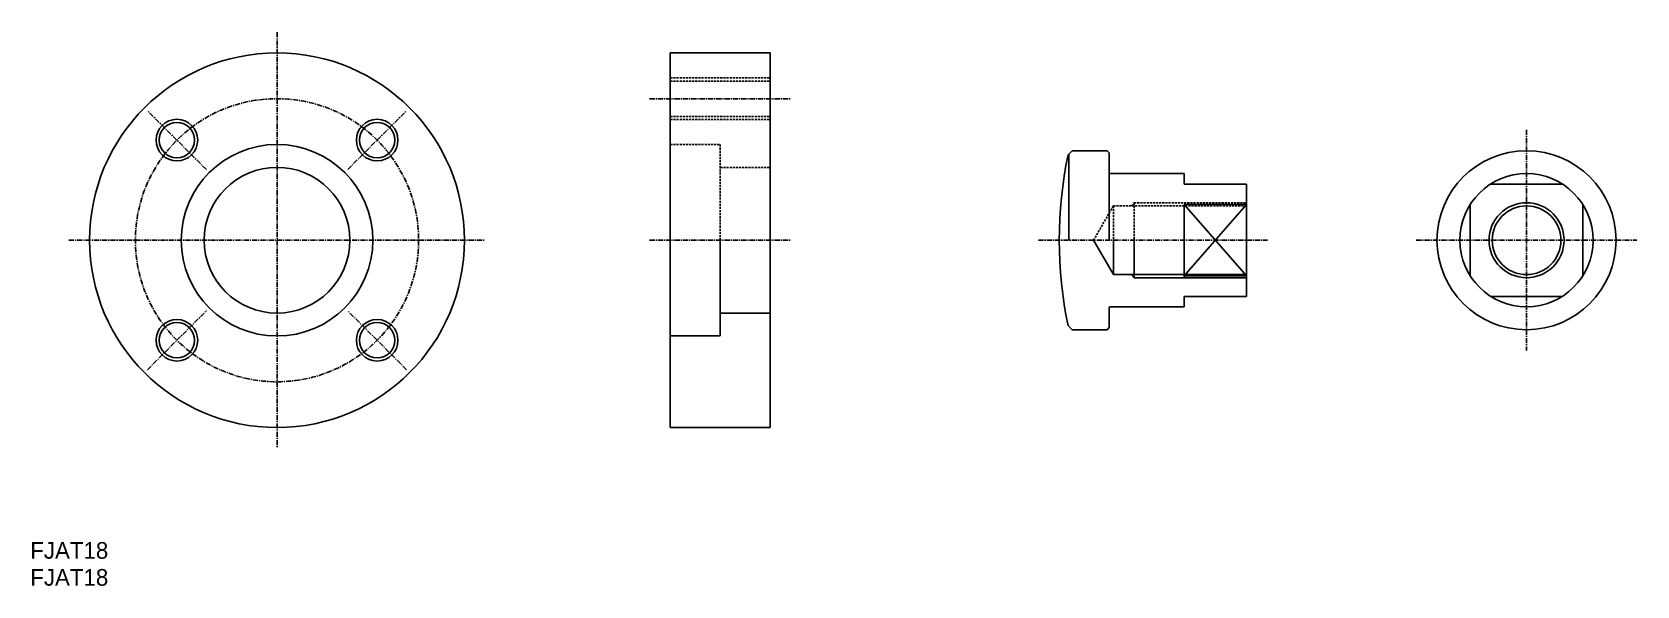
# Model space of a CAD drawing. Extents: x 0 to 386, y 0 to 133.
import ezdxf

# ---------------------------------------------------------------- set-up
doc = ezdxf.new("R2010")
doc.units = 0
doc.linetypes.add('CENTER', pattern=[2, 1.25, -0.25, 0.25, -0.25])
doc.linetypes.add('DASHED', pattern=[0.75, 0.5, -0.25])
doc.layers.get('0').update_dxf_attribs({"linetype": 'CONTINUOUS'})
doc.layers.add('CENTER', color=1, linetype='CENTER')

msp = doc.modelspace()

# ---------------------------------------------------------------- linework, layer by layer
at = {"color": 7, "linetype": 'CONTINUOUS'}
for p, q in [((153.66, 128), (153.66, 38)), ((153.66, 128), (177.66, 128)), ((177.66, 128), (177.66, 38)), ((249.15, 103.5), (250.15, 104.5)), ((250.15, 104.5), (258.52, 104.5)), ((258.52, 104.5), (259.02, 104)), ((249.36, 83), (249.36, 103.72)), ((259.02, 104), (259.02, 83)), ((259.22, 99), (277.02, 99)), ((277.02, 99), (277.02, 96.5)), ((277.02, 96.5), (292.02, 96.5)), ((292.02, 96.5), (292.02, 69.5)), ((350.62, 96.5), (367.79, 96.5)), ((277.02, 91.59), (277.02, 74)), ((292.02, 91.59), (277.02, 91.59)), ((277.02, 91.59), (292.02, 74.42)), ((277.02, 74.42), (292.02, 91.59)), ((345.71, 74.42), (345.71, 91.59)), ((372.71, 74.42), (372.71, 91.59)), ((165.66, 83), (165.66, 60)), ((255.26, 83), (260.02, 74.75)), ((260.02, 83), (260.02, 74.75)), ((265.02, 83), (265.02, 74)), ((260.02, 74.75), (292.02, 74.75)), ((292.02, 74.42), (277.02, 74.42)), ((277.02, 69.5), (292.02, 69.5)), ((277.02, 69.5), (277.02, 67)), ((350.62, 69.5), (367.79, 69.5)), ((165.66, 65.5), (177.66, 65.5)), ((259.02, 66.8), (259.02, 62)), ((259.22, 67), (277.02, 67)), ((249.15, 62.5), (250.15, 61.5)), ((259.02, 62), (258.52, 61.5)), ((153.66, 60), (165.66, 60)), ((250.15, 61.5), (258.52, 61.5)), ((153.66, 38), (177.66, 38))]:
    msp.add_line(p, q, dxfattribs=at)
at = {"color": 3, "linetype": 'DASHED'}
for p, q in [((153.66, 122), (177.66, 122)), ((153.66, 121.25), (177.66, 121.25)), ((153.66, 112.75), (177.66, 112.75)), ((153.66, 112), (177.66, 112)), ((153.66, 106), (165.66, 106)), ((153.66, 105.5), (153.66, 105.5)), ((165.66, 106), (165.66, 83)), ((165.66, 100.5), (177.66, 100.5)), ((255.26, 83), (260.02, 91.25)), ((260.02, 91.25), (292.02, 91.25)), ((260.02, 91.25), (260.02, 83)), ((264.27, 91.25), (265.02, 92)), ((265.02, 92), (292.02, 92)), ((265.02, 92), (265.02, 83))]:
    msp.add_line(p, q, dxfattribs=at)
msp.add_line((153.66, 83), (153.66, 83))
at = {"color": 3, "linetype": 'CONTINUOUS'}
for p, q in [((264.27, 74.75), (265.02, 74)), ((265.02, 74), (292.02, 74))]:
    msp.add_line(p, q, dxfattribs=at)
at = {"color": 7, "linetype": 'CONTINUOUS'}
for centre, radius in [((59.24, 83), 45), ((35.2, 107.05), 4.25), ((83.28, 107.05), 4.25), ((59.24, 83), 23), ((359.21, 83), 21.5), ((59.24, 83), 17.5), ((359.21, 83), 16), ((359.21, 83), 8.25), ((35.2, 58.96), 4.25), ((83.28, 58.96), 4.25)]:
    msp.add_circle(centre, radius, dxfattribs=at)
at = {"color": 3, "linetype": 'CONTINUOUS'}
for centre, radius in [((35.2, 107.05), 5), ((83.28, 107.05), 5), ((359.21, 83), 9), ((35.2, 58.96), 5), ((83.28, 58.96), 5)]:
    msp.add_circle(centre, radius, dxfattribs=at)
at = {"color": 7, "linetype": 'CONTINUOUS'}
for centre, radius, start, end in [((347.02, 83), 100, 168.1705, 191.8295), ((259.22, 99.2), 0.2, 180, 270), ((259.22, 99.2), 0.2, 180, 270), ((259.22, 66.8), 0.2, 90, 180)]:
    msp.add_arc(centre, radius, start, end, dxfattribs=at)
at = {"layer": 'CENTER', "color": 1, "linetype": 'CENTER'}
for p, q in [((59.24, 133), (59.24, 33)), ((148.66, 117), (182.66, 117)), ((42.27, 99.98), (28.12, 114.12)), ((76.21, 99.98), (90.35, 114.12)), ((359.21, 109.5), (359.21, 56.5)), ((9.24, 83), (109.24, 83)), ((148.66, 83), (182.66, 83)), ((242.02, 83), (297.02, 83)), ((332.71, 83), (385.71, 83)), ((28.12, 51.89), (42.27, 66.03)), ((90.35, 51.89), (76.21, 66.03))]:
    msp.add_line(p, q, dxfattribs=at)
msp.add_circle((59.24, 83), 34, dxfattribs=at)

# ---------------------------------------------------------------- texts
for p in [(0, 6.48), (0, 0)]:
    msp.add_text('FJAT18', height=4).set_placement(p)

doc.saveas('drawing.dxf')
